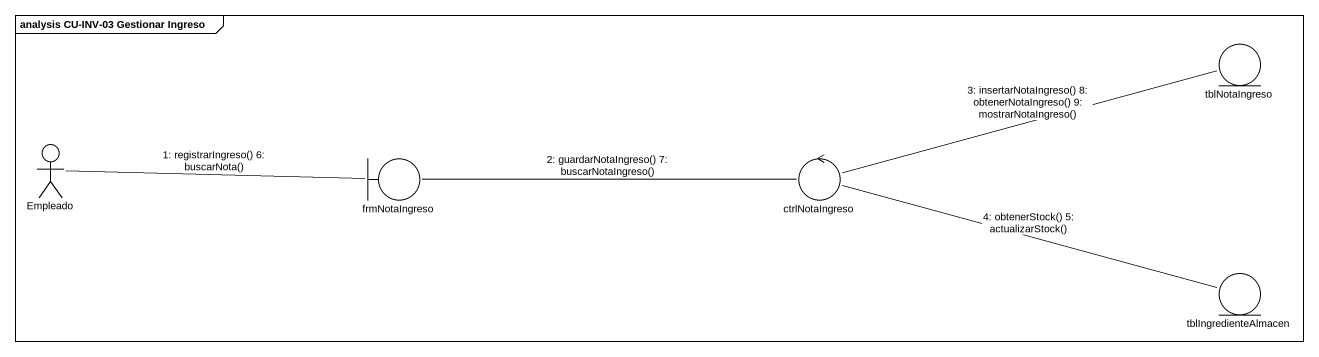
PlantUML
@startuml
mainframe analysis CU-INV-03 Gestionar Ingreso
entity tblNotaIngreso
actor Empleado
boundary frmNotaIngreso
control ctrlNotaIngreso
entity tblIngredienteAlmacen
Empleado -right- frmNotaIngreso : 1: registrarIngreso() 6: buscarNota()
frmNotaIngreso -right- ctrlNotaIngreso : 2: guardarNotaIngreso() 7: buscarNotaIngreso()
ctrlNotaIngreso -right- tblNotaIngreso : 3: insertarNotaIngreso() 8: obtenerNotaIngreso() 9: mostrarNotaIngreso()
ctrlNotaIngreso -right- tblIngredienteAlmacen : 4: obtenerStock() 5: actualizarStock()
@enduml
